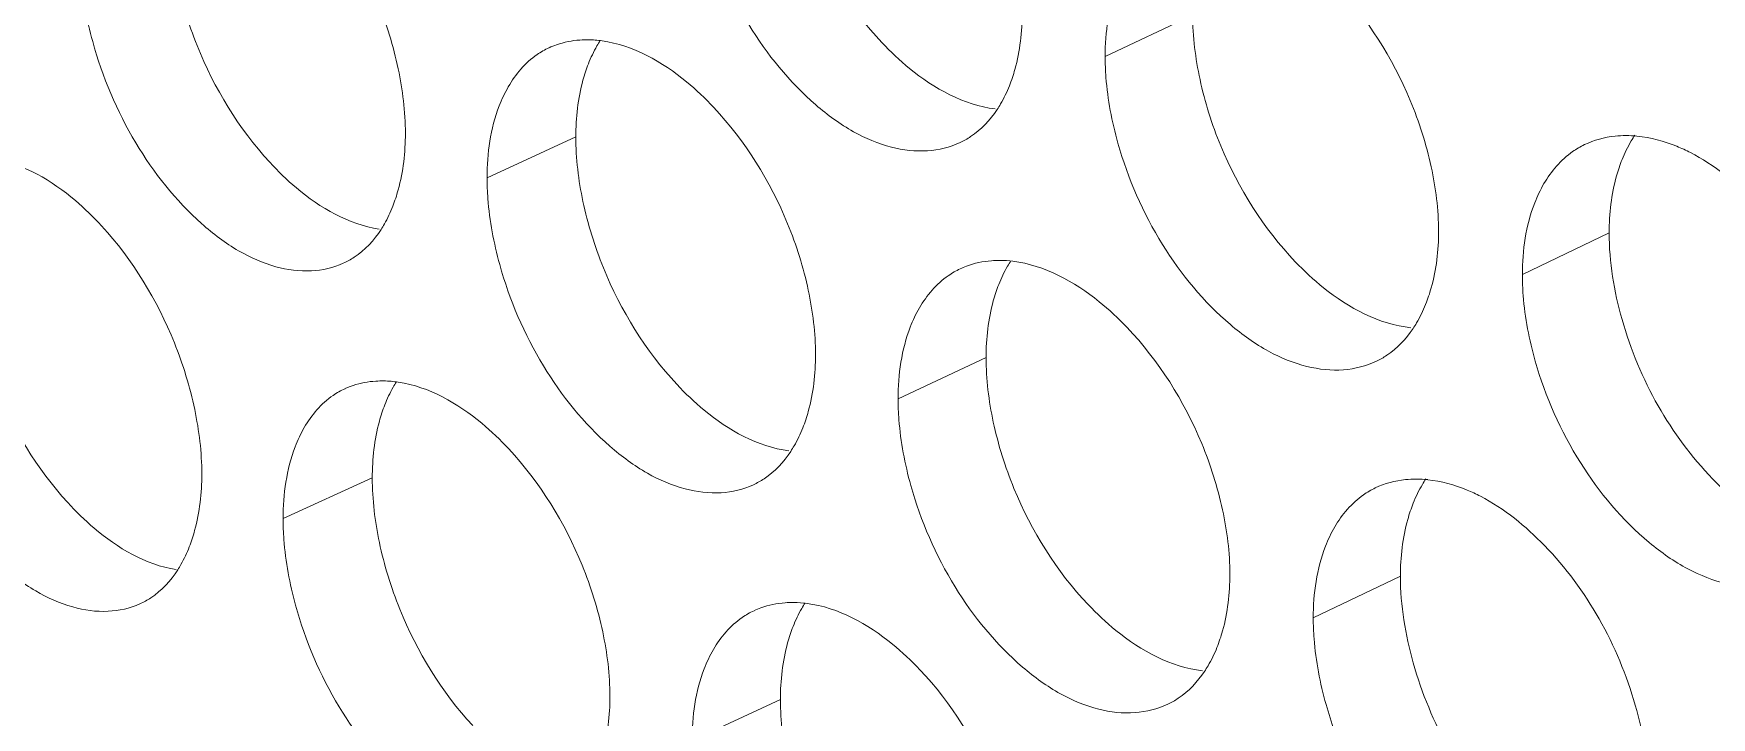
# Model space of a CAD drawing. Header units: millimetres. Extents: x 1177 to 4147, y 93 to 2194.
# Drawn here: x 2562.51 to 2577.12, y 903.88 to 909.84 of the extents above; entities that cross this region are included whole.
import ezdxf

# ---------------------------------------------------------------- set-up
doc = ezdxf.new("R2010")
doc.units = ezdxf.units.MM
doc.header["$LTSCALE"] = 0.1
doc.layers.get('0').update_dxf_attribs({"lineweight": 13})
doc.layers.add('标注', color=251, linetype='Continuous', lineweight=9)

# ---------------------------------------------------------------- blocks, each defined once
blk = doc.blocks.new('02')
at = {"layer": '标注'}
for p, q in [((4444.276, 891.264), (4443.187, 890.749)), ((4436.603, 889.749), (4435.5, 889.241)), ((4449.455, 888.555), (4448.376, 888.035)), ((4441.706, 887.003), (4440.612, 886.49)), ((4434.072, 885.505), (4432.963, 885)), ((4446.859, 884.282), (4445.775, 883.764)), ((4439.148, 882.748), (4438.049, 882.237))]:
    blk.add_line(p, q, dxfattribs=at)
for centre, radius, start, end in [((4436.704, 889.918), 1.034, 109.1713, 114.7632), ((4436.739, 889.573), 1.384, 82.0095, 89.1943), ((4449.664, 888.335), 1.43, 84.4925, 89.9118), ((4441.87, 886.81), 1.402, 83.021, 89.4851), ((4441.831, 887.155), 1.051, 110.5478, 115.181), ((4434.159, 885.683), 1.026, 108.4653, 114.5554), ((4447.053, 884.071), 1.421, 84.008, 89.7708), ((4439.261, 882.909), 1.043, 109.8653, 114.9718), ((4439.298, 882.563), 1.393, 82.5184, 89.3404)]:
    blk.add_arc(centre, radius, start, end, dxfattribs=at)
for points, knots in [([(4439.148, 893.998), (4439.148, 893.729), (4439.218, 893.17), (4439.554, 892.09), (4440.02, 891.338), (4440.411, 890.922)], [0, 0, 0, 0, 0.238432, 0.494215, 1, 1, 1, 1]), ([(4434.484, 889.794), (4434.484, 890.063), (4434.414, 890.621), (4434.08, 891.702), (4433.619, 892.457), (4433.231, 892.875)], [0, 0, 0, 0, 0.238425, 0.494301, 1, 1, 1, 1]), ([(4431.553, 892.518), (4431.553, 892.249), (4431.622, 891.69), (4431.952, 890.609), (4432.41, 889.852), (4432.797, 889.433)], [0, 0, 0, 0, 0.238639, 0.494661, 1, 1, 1, 1]), ([(4438.207, 892.409), (4438.329, 891.967), (4438.688, 891.137), (4439.382, 890.28), (4440.027, 889.806), (4440.504, 889.604), (4440.967, 889.549), (4441.257, 889.618), (4441.383, 889.677)], [0, 0, 0, 0, 0.29692, 0.578074, 0.702428, 0.812421, 0.910064, 1, 1, 1, 1]), ([(4430.44, 892.015), (4430.44, 891.928), (4430.455, 891.564), (4430.522, 891.203), (4430.595, 890.936)], [0, 0, 0, 0, 0.238227, 1, 1, 1, 1]), ([(4443.454, 891.881), (4443.41, 891.805), (4443.243, 891.45), (4443.187, 891.051), (4443.187, 890.749)], [0, 0, 0, 0, 0.226658, 1, 1, 1, 1]), ([(4447.334, 888.575), (4447.334, 888.844), (4447.263, 889.402), (4446.92, 890.481), (4446.446, 891.23), (4446.05, 891.642)], [0, 0, 0, 0, 0.238081, 0.493556, 1, 1, 1, 1]), ([(4441.996, 890.385), (4442.023, 890.452), (4442.12, 890.745), (4442.155, 891.057), (4442.155, 891.295)], [0, 0, 0, 0, 0.232027, 1, 1, 1, 1]), ([(4444.276, 891.264), (4444.276, 890.996), (4444.347, 890.437), (4444.686, 889.358), (4445.157, 888.608), (4445.552, 888.195)], [0, 0, 0, 0, 0.238296, 0.493918, 1, 1, 1, 1]), ([(4430.595, 890.936), (4430.715, 890.495), (4431.066, 889.666), (4431.746, 888.806), (4432.379, 888.325), (4432.847, 888.117), (4433.303, 888.056), (4433.588, 888.12), (4433.712, 888.177)], [0, 0, 0, 0, 0.298318, 0.580156, 0.704454, 0.814053, 0.910977, 1, 1, 1, 1]), ([(4436.758, 890.956), (4436.724, 890.957), (4436.59, 890.953), (4436.457, 890.927), (4436.364, 890.895)], [0, 0, 0, 0, 0.257182, 1, 1, 1, 1]), ([(4436.907, 890.947), (4436.893, 890.925), (4436.837, 890.833), (4436.79, 890.734), (4436.76, 890.658)], [0, 0, 0, 0, 0.24222, 1, 1, 1, 1]), ([(4438.32, 890.114), (4438.214, 890.227), (4437.822, 890.601), (4437.316, 890.889), (4436.931, 890.943)], [0, 0, 0, 0, 0.284921, 1, 1, 1, 1]), ([(4440.411, 890.922), (4440.518, 890.808), (4440.914, 890.432), (4441.429, 890.145), (4441.819, 890.097)], [0, 0, 0, 0, 0.284983, 1, 1, 1, 1]), ([(4436.27, 890.857), (4436.219, 890.833), (4436.013, 890.717), (4435.853, 890.528), (4435.764, 890.373)], [0, 0, 0, 0, 0.240997, 1, 1, 1, 1]), ([(4443.187, 890.749), (4443.187, 890.662), (4443.202, 890.298), (4443.271, 889.938), (4443.346, 889.671)], [0, 0, 0, 0, 0.238377, 1, 1, 1, 1]), ([(4436.76, 890.658), (4436.734, 890.591), (4436.638, 890.298), (4436.603, 889.986), (4436.603, 889.749)], [0, 0, 0, 0, 0.231643, 1, 1, 1, 1]), ([(4435.764, 890.373), (4435.72, 890.296), (4435.555, 889.941), (4435.5, 889.543), (4435.5, 889.241)], [0, 0, 0, 0, 0.225927, 1, 1, 1, 1]), ([(4441.844, 890.089), (4441.858, 890.112), (4441.917, 890.206), (4441.965, 890.307), (4441.996, 890.385)], [0, 0, 0, 0, 0.242305, 1, 1, 1, 1]), ([(4439.585, 887.038), (4439.585, 887.307), (4439.515, 887.866), (4439.177, 888.945), (4438.711, 889.698), (4438.32, 890.114)], [0, 0, 0, 0, 0.238287, 0.494002, 1, 1, 1, 1]), ([(4441.383, 889.677), (4441.428, 889.699), (4441.61, 889.801), (4441.757, 889.958), (4441.844, 890.089)], [0, 0, 0, 0, 0.243002, 1, 1, 1, 1]), ([(4434.327, 888.885), (4434.353, 888.952), (4434.449, 889.245), (4434.484, 889.557), (4434.484, 889.794)], [0, 0, 0, 0, 0.23158, 1, 1, 1, 1]), ([(4436.603, 889.749), (4436.603, 889.479), (4436.673, 888.921), (4437.007, 887.841), (4437.47, 887.087), (4437.86, 886.67)], [0, 0, 0, 0, 0.238501, 0.494363, 1, 1, 1, 1]), ([(4443.346, 889.671), (4443.47, 889.229), (4443.834, 888.398), (4444.537, 887.544), (4445.19, 887.073), (4445.673, 886.875), (4446.142, 886.824), (4446.434, 886.897), (4446.561, 886.958)], [0, 0, 0, 0, 0.295999, 0.576706, 0.701098, 0.811352, 0.909467, 1, 1, 1, 1]), ([(4449.148, 889.652), (4449.097, 889.627), (4448.894, 889.508), (4448.735, 889.321), (4448.645, 889.167)], [0, 0, 0, 0, 0.241979, 1, 1, 1, 1]), ([(4449.666, 889.765), (4449.62, 889.765), (4449.443, 889.756), (4449.267, 889.709), (4449.148, 889.652)], [0, 0, 0, 0, 0.258394, 1, 1, 1, 1]), ([(4449.775, 889.77), (4449.76, 889.747), (4449.699, 889.65), (4449.648, 889.547), (4449.616, 889.466)], [0, 0, 0, 0, 0.242417, 1, 1, 1, 1]), ([(4450.466, 889.554), (4450.411, 889.582), (4450.2, 889.68), (4449.971, 889.742), (4449.801, 889.758)], [0, 0, 0, 0, 0.266613, 1, 1, 1, 1]), ([(4430.706, 888.64), (4430.604, 888.752), (4430.226, 889.121), (4429.739, 889.412), (4429.364, 889.474)], [0, 0, 0, 0, 0.285061, 1, 1, 1, 1]), ([(4432.797, 889.433), (4432.9, 889.321), (4433.283, 888.948), (4433.779, 888.658), (4434.158, 888.601)], [0, 0, 0, 0, 0.285159, 1, 1, 1, 1]), ([(4449.616, 889.466), (4449.589, 889.4), (4449.491, 889.106), (4449.455, 888.793), (4449.455, 888.555)], [0, 0, 0, 0, 0.232387, 1, 1, 1, 1]), ([(4452.564, 885.881), (4452.564, 886.244), (4452.436, 886.996), (4451.993, 888.047), (4451.331, 888.941), (4450.765, 889.4), (4450.466, 889.554)], [0, 0, 0, 0, 0.24746, 0.512581, 0.770891, 1, 1, 1, 1]), ([(4435.5, 889.241), (4435.5, 889.154), (4435.515, 888.79), (4435.583, 888.429), (4435.657, 888.162)], [0, 0, 0, 0, 0.238286, 1, 1, 1, 1]), ([(4448.645, 889.167), (4448.6, 889.09), (4448.432, 888.736), (4448.376, 888.336), (4448.376, 888.035)], [0, 0, 0, 0, 0.227147, 1, 1, 1, 1]), ([(4434.182, 888.598), (4434.196, 888.62), (4434.251, 888.712), (4434.297, 888.81), (4434.327, 888.885)], [0, 0, 0, 0, 0.242205, 1, 1, 1, 1]), ([(4431.952, 885.555), (4431.952, 885.824), (4431.883, 886.383), (4431.551, 887.464), (4431.092, 888.22), (4430.706, 888.64)], [0, 0, 0, 0, 0.238495, 0.494451, 1, 1, 1, 1]), ([(4433.712, 888.177), (4433.759, 888.198), (4433.945, 888.301), (4434.095, 888.463), (4434.182, 888.598)], [0, 0, 0, 0, 0.242239, 1, 1, 1, 1]), ([(4447.173, 887.665), (4447.2, 887.732), (4447.299, 888.026), (4447.334, 888.338), (4447.334, 888.575)], [0, 0, 0, 0, 0.232325, 1, 1, 1, 1]), ([(4449.455, 888.555), (4449.455, 888.192), (4449.582, 887.44), (4450.02, 886.389), (4450.678, 885.494), (4451.243, 885.034), (4451.541, 884.88)], [0, 0, 0, 0, 0.247764, 0.513029, 0.771178, 1, 1, 1, 1]), ([(4429.047, 888.286), (4429.047, 888.017), (4429.116, 887.458), (4429.444, 886.377), (4429.9, 885.619), (4430.284, 885.199)], [0, 0, 0, 0, 0.238709, 0.494811, 1, 1, 1, 1]), ([(4435.657, 888.162), (4435.778, 887.72), (4436.135, 886.891), (4436.823, 886.033), (4437.464, 885.557), (4437.939, 885.352), (4438.399, 885.295), (4438.688, 885.363), (4438.813, 885.421)], [0, 0, 0, 0, 0.297384, 0.578764, 0.7031, 0.812961, 0.910366, 1, 1, 1, 1]), ([(4441.883, 888.212), (4441.846, 888.212), (4441.703, 888.207), (4441.561, 888.177), (4441.462, 888.14)], [0, 0, 0, 0, 0.257421, 1, 1, 1, 1]), ([(4442.016, 888.208), (4442.001, 888.186), (4441.943, 888.092), (4441.895, 887.991), (4441.864, 887.913)], [0, 0, 0, 0, 0.24229, 1, 1, 1, 1]), ([(4443.46, 887.377), (4443.352, 887.491), (4442.951, 887.867), (4442.433, 888.154), (4442.04, 888.201)], [0, 0, 0, 0, 0.2848, 1, 1, 1, 1]), ([(4445.552, 888.195), (4445.662, 888.08), (4446.067, 887.701), (4446.594, 887.416), (4446.991, 887.374)], [0, 0, 0, 0, 0.28484, 1, 1, 1, 1]), ([(4441.383, 888.107), (4441.332, 888.083), (4441.127, 887.965), (4440.967, 887.777), (4440.878, 887.622)], [0, 0, 0, 0, 0.241405, 1, 1, 1, 1]), ([(4448.376, 888.035), (4448.376, 887.948), (4448.391, 887.584), (4448.461, 887.224), (4448.537, 886.958)], [0, 0, 0, 0, 0.238439, 1, 1, 1, 1]), ([(4441.864, 887.913), (4441.838, 887.846), (4441.74, 887.553), (4441.706, 887.24), (4441.706, 887.003)], [0, 0, 0, 0, 0.231941, 1, 1, 1, 1]), ([(4440.878, 887.622), (4440.833, 887.546), (4440.667, 887.191), (4440.612, 886.792), (4440.612, 886.49)], [0, 0, 0, 0, 0.226413, 1, 1, 1, 1]), ([(4447.016, 887.364), (4447.031, 887.387), (4447.092, 887.483), (4447.141, 887.586), (4447.173, 887.665)], [0, 0, 0, 0, 0.242387, 1, 1, 1, 1]), ([(4444.738, 884.307), (4444.738, 884.576), (4444.667, 885.134), (4444.326, 886.213), (4443.855, 886.963), (4443.46, 887.377)], [0, 0, 0, 0, 0.23815, 0.493704, 1, 1, 1, 1]), ([(4446.561, 886.958), (4446.606, 886.979), (4446.784, 887.081), (4446.93, 887.235), (4447.016, 887.364)], [0, 0, 0, 0, 0.243475, 1, 1, 1, 1]), ([(4439.427, 886.129), (4439.453, 886.196), (4439.55, 886.489), (4439.585, 886.801), (4439.585, 887.038)], [0, 0, 0, 0, 0.231878, 1, 1, 1, 1]), ([(4441.706, 887.003), (4441.706, 886.734), (4441.776, 886.176), (4442.114, 885.096), (4442.582, 884.345), (4442.975, 883.93)], [0, 0, 0, 0, 0.238364, 0.494066, 1, 1, 1, 1]), ([(4448.537, 886.958), (4448.662, 886.515), (4449.032, 885.682), (4449.744, 884.831), (4450.405, 884.365), (4450.894, 884.17), (4451.368, 884.124), (4451.662, 884.201), (4451.79, 884.263)], [0, 0, 0, 0, 0.295087, 0.575352, 0.699785, 0.810298, 0.90888, 1, 1, 1, 1]), ([(4428.084, 886.706), (4428.203, 886.266), (4428.552, 885.437), (4429.226, 884.576), (4429.855, 884.094), (4430.321, 883.884), (4430.774, 883.82), (4431.058, 883.883), (4431.182, 883.939)], [0, 0, 0, 0, 0.298788, 0.580857, 0.705138, 0.814605, 0.911286, 1, 1, 1, 1]), ([(4434.215, 886.712), (4434.182, 886.713), (4434.053, 886.71), (4433.925, 886.686), (4433.835, 886.656)], [0, 0, 0, 0, 0.257054, 1, 1, 1, 1]), ([(4434.372, 886.7), (4434.358, 886.679), (4434.303, 886.587), (4434.257, 886.49), (4434.228, 886.414)], [0, 0, 0, 0, 0.242189, 1, 1, 1, 1]), ([(4435.769, 885.867), (4435.664, 885.979), (4435.277, 886.352), (4434.778, 886.641), (4434.396, 886.697)], [0, 0, 0, 0, 0.284973, 1, 1, 1, 1]), ([(4433.733, 886.616), (4433.681, 886.592), (4433.475, 886.476), (4433.315, 886.287), (4433.226, 886.132)], [0, 0, 0, 0, 0.240785, 1, 1, 1, 1]), ([(4437.86, 886.67), (4437.966, 886.556), (4438.358, 886.181), (4438.866, 885.893), (4439.253, 885.842)], [0, 0, 0, 0, 0.285047, 1, 1, 1, 1]), ([(4440.612, 886.49), (4440.612, 886.403), (4440.627, 886.04), (4440.696, 885.679), (4440.77, 885.412)], [0, 0, 0, 0, 0.238347, 1, 1, 1, 1]), ([(4434.228, 886.414), (4434.202, 886.348), (4434.106, 886.054), (4434.072, 885.742), (4434.072, 885.505)], [0, 0, 0, 0, 0.231495, 1, 1, 1, 1]), ([(4433.226, 886.132), (4433.182, 886.056), (4433.018, 885.7), (4432.963, 885.302), (4432.963, 885)], [0, 0, 0, 0, 0.225686, 1, 1, 1, 1]), ([(4439.277, 885.836), (4439.291, 885.859), (4439.349, 885.952), (4439.396, 886.052), (4439.427, 886.129)], [0, 0, 0, 0, 0.242268, 1, 1, 1, 1]), ([(4437.028, 882.788), (4437.028, 883.057), (4436.958, 883.616), (4436.622, 884.696), (4436.159, 885.449), (4435.769, 885.867)], [0, 0, 0, 0, 0.238356, 0.494151, 1, 1, 1, 1]), ([(4438.813, 885.421), (4438.859, 885.443), (4439.042, 885.545), (4439.19, 885.704), (4439.277, 885.836)], [0, 0, 0, 0, 0.242755, 1, 1, 1, 1]), ([(4431.796, 884.647), (4431.822, 884.714), (4431.918, 885.007), (4431.952, 885.318), (4431.952, 885.555)], [0, 0, 0, 0, 0.231431, 1, 1, 1, 1]), ([(4434.072, 885.505), (4434.072, 885.236), (4434.141, 884.677), (4434.473, 883.597), (4434.934, 882.842), (4435.322, 882.424)], [0, 0, 0, 0, 0.23857, 0.494512, 1, 1, 1, 1]), ([(4447.059, 885.491), (4447.013, 885.491), (4446.838, 885.483), (4446.665, 885.437), (4446.547, 885.381)], [0, 0, 0, 0, 0.258386, 1, 1, 1, 1]), ([(4447.176, 885.493), (4447.161, 885.471), (4447.101, 885.375), (4447.051, 885.272), (4447.019, 885.193)], [0, 0, 0, 0, 0.242372, 1, 1, 1, 1]), ([(4447.855, 885.278), (4447.8, 885.306), (4447.593, 885.403), (4447.368, 885.466), (4447.201, 885.483)], [0, 0, 0, 0, 0.266572, 1, 1, 1, 1]), ([(4440.77, 885.412), (4440.893, 884.97), (4441.255, 884.139), (4441.953, 883.284), (4442.602, 882.812), (4443.082, 882.611), (4443.548, 882.558), (4443.839, 882.63), (4443.965, 882.689)], [0, 0, 0, 0, 0.296459, 0.577388, 0.701761, 0.811885, 0.909764, 1, 1, 1, 1]), ([(4446.547, 885.381), (4446.496, 885.356), (4446.292, 885.238), (4446.133, 885.05), (4446.043, 884.896)], [0, 0, 0, 0, 0.241792, 1, 1, 1, 1]), ([(4449.942, 881.6), (4449.942, 881.963), (4449.815, 882.715), (4449.375, 883.767), (4448.716, 884.662), (4448.152, 885.123), (4447.855, 885.278)], [0, 0, 0, 0, 0.247645, 0.51293, 0.771215, 1, 1, 1, 1]), ([(4430.284, 885.199), (4430.387, 885.087), (4430.765, 884.716), (4431.254, 884.425), (4431.631, 884.365)], [0, 0, 0, 0, 0.285206, 1, 1, 1, 1]), ([(4447.019, 885.193), (4446.993, 885.126), (4446.895, 884.832), (4446.859, 884.519), (4446.859, 884.282)], [0, 0, 0, 0, 0.232238, 1, 1, 1, 1]), ([(4432.963, 885), (4432.963, 884.913), (4432.978, 884.549), (4433.046, 884.188), (4433.119, 883.921)], [0, 0, 0, 0, 0.238256, 1, 1, 1, 1]), ([(4446.043, 884.896), (4445.998, 884.819), (4445.831, 884.465), (4445.775, 884.066), (4445.775, 883.764)], [0, 0, 0, 0, 0.226902, 1, 1, 1, 1]), ([(4431.654, 884.364), (4431.667, 884.385), (4431.722, 884.476), (4431.767, 884.573), (4431.796, 884.647)], [0, 0, 0, 0, 0.242178, 1, 1, 1, 1]), ([(4431.182, 883.939), (4431.229, 883.96), (4431.417, 884.063), (4431.567, 884.227), (4431.654, 884.364)], [0, 0, 0, 0, 0.241969, 1, 1, 1, 1]), ([(4444.578, 883.397), (4444.605, 883.464), (4444.703, 883.757), (4444.738, 884.07), (4444.738, 884.307)], [0, 0, 0, 0, 0.232176, 1, 1, 1, 1]), ([(4446.859, 884.282), (4446.859, 883.919), (4446.985, 883.167), (4447.421, 882.114), (4448.076, 881.218), (4448.638, 880.756), (4448.935, 880.602)], [0, 0, 0, 0, 0.247948, 0.513377, 0.771501, 1, 1, 1, 1]), ([(4433.119, 883.921), (4433.24, 883.48), (4433.594, 882.65), (4434.278, 881.791), (4434.915, 881.313), (4435.386, 881.107), (4435.845, 881.047), (4436.132, 881.114), (4436.256, 881.171)], [0, 0, 0, 0, 0.29785, 0.579458, 0.703775, 0.813505, 0.91067, 1, 1, 1, 1]), ([(4438.82, 883.854), (4438.769, 883.83), (4438.563, 883.713), (4438.404, 883.524), (4438.314, 883.37)], [0, 0, 0, 0, 0.241203, 1, 1, 1, 1]), ([(4439.314, 883.956), (4439.278, 883.956), (4439.14, 883.952), (4439.003, 883.924), (4438.906, 883.889)], [0, 0, 0, 0, 0.257304, 1, 1, 1, 1]), ([(4439.455, 883.95), (4439.441, 883.928), (4439.383, 883.834), (4439.336, 883.735), (4439.306, 883.657)], [0, 0, 0, 0, 0.242253, 1, 1, 1, 1]), ([(4440.884, 883.118), (4440.776, 883.231), (4440.38, 883.606), (4439.868, 883.893), (4439.479, 883.944)], [0, 0, 0, 0, 0.284863, 1, 1, 1, 1]), ([(4442.975, 883.93), (4443.084, 883.816), (4443.484, 883.438), (4444.005, 883.152), (4444.398, 883.107)], [0, 0, 0, 0, 0.284914, 1, 1, 1, 1]), ([(4439.306, 883.657), (4439.279, 883.591), (4439.183, 883.297), (4439.148, 882.985), (4439.148, 882.748)], [0, 0, 0, 0, 0.231792, 1, 1, 1, 1]), ([(4445.775, 883.764), (4445.775, 883.677), (4445.79, 883.313), (4445.86, 882.953), (4445.935, 882.686)], [0, 0, 0, 0, 0.238408, 1, 1, 1, 1]), ([(4438.314, 883.37), (4438.27, 883.293), (4438.104, 882.938), (4438.049, 882.539), (4438.049, 882.237)], [0, 0, 0, 0, 0.22617, 1, 1, 1, 1]), ([(4444.423, 883.099), (4444.438, 883.121), (4444.498, 883.217), (4444.547, 883.318), (4444.578, 883.397)], [0, 0, 0, 0, 0.242345, 1, 1, 1, 1]), ([(4442.155, 880.045), (4442.155, 880.314), (4442.085, 880.872), (4441.745, 881.951), (4441.276, 882.703), (4440.884, 883.118)], [0, 0, 0, 0, 0.238218, 0.493853, 1, 1, 1, 1]), ([(4443.965, 882.689), (4444.01, 882.711), (4444.191, 882.813), (4444.337, 882.969), (4444.423, 883.099)], [0, 0, 0, 0, 0.243242, 1, 1, 1, 1]), ([(4436.87, 881.879), (4436.897, 881.946), (4436.993, 882.239), (4437.028, 882.551), (4437.028, 882.788)], [0, 0, 0, 0, 0.231729, 1, 1, 1, 1]), ([(4439.148, 882.748), (4439.148, 882.479), (4439.218, 881.92), (4439.554, 880.84), (4440.02, 880.088), (4440.411, 879.672)], [0, 0, 0, 0, 0.238432, 0.494215, 1, 1, 1, 1]), ([(4445.935, 882.686), (4446.06, 882.244), (4446.427, 881.412), (4447.134, 880.559), (4447.792, 880.091), (4448.277, 879.894), (4448.748, 879.846), (4449.042, 879.921), (4449.169, 879.982)], [0, 0, 0, 0, 0.295542, 0.576027, 0.700439, 0.810823, 0.909172, 1, 1, 1, 1])]:
    blk.add_open_spline(points, degree=3, knots=knots, dxfattribs=at)
blk.add_open_spline([(4434.396, 886.697), (4434.336, 886.706), (4434.275, 886.712), (4434.215, 886.712)], degree=3, dxfattribs=at)

msp = doc.modelspace()

# ---------------------------------------------------------------- block references
at = {"xscale": 0.7, "yscale": 0.7, "zscale": 0.7}
msp.add_blockref('02', (-538.391, 286.112), dxfattribs=at)

doc.saveas('drawing.dxf')
